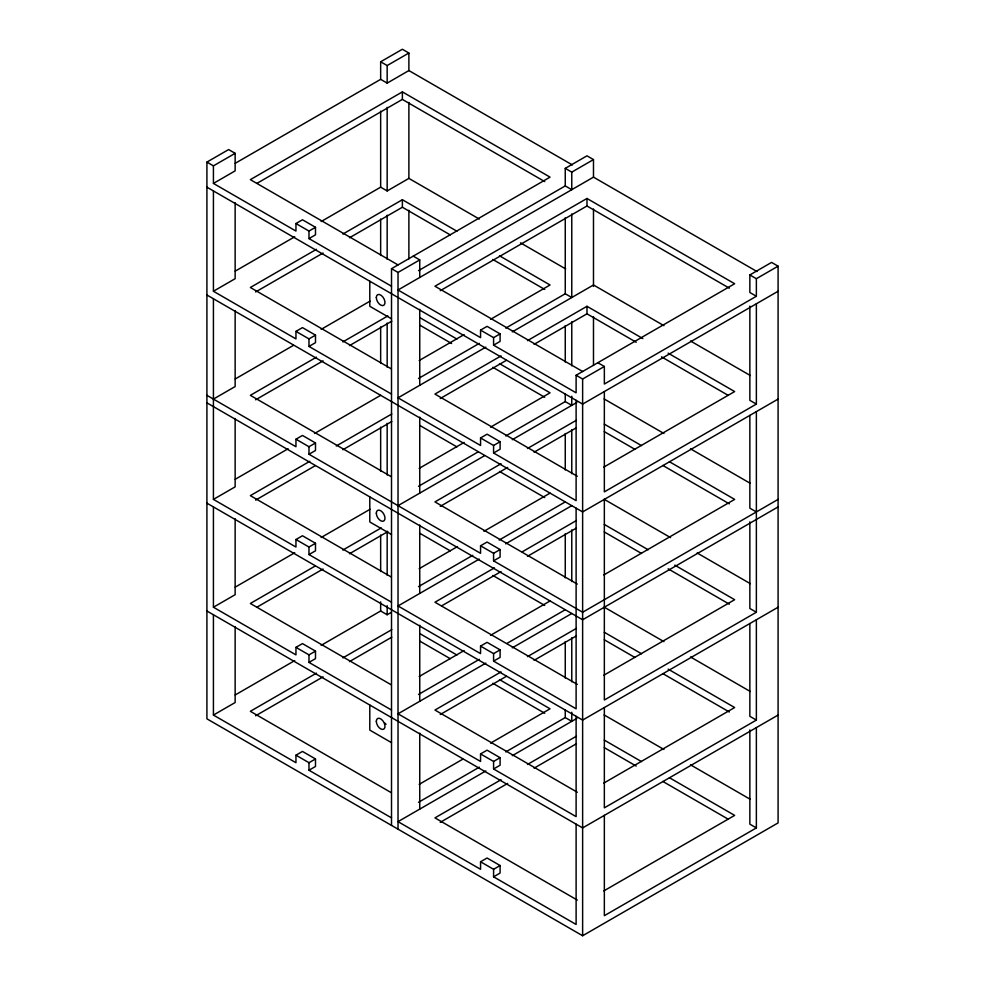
<?xml version="1.0" encoding="UTF-8"?>
<svg xmlns="http://www.w3.org/2000/svg" width="985" height="985" viewBox="0 0 985 985"><rect width="100%" height="100%" fill="white"/><g stroke="black" fill="none" stroke-linecap="round" stroke-linejoin="round"><path stroke-width="1.48" d="M778.088 266.172L756.369 278.706L756.369 296.263L749.856 292.508L749.856 274.95L771.575 262.404L778.088 266.172L778.088 822.906L582.627 935.75L206.912 718.828L206.912 162.094L228.631 149.56L235.144 153.328L235.144 170.873L213.425 183.419L213.425 165.862L235.144 153.328M235.23 163.301L380.653 79.342L380.653 61.784L402.373 49.25L408.886 53.018L408.886 70.563L572.359 164.938M380.653 61.784L387.167 65.552L408.886 53.018M380.653 79.342L387.167 83.109L408.886 70.563M391.513 825.405L391.513 268.683L550.049 177.14L402.373 91.888L250.35 179.652L398.026 264.916M256.95 183.358L402.373 99.411L544.73 181.597M295.956 223.533L302.469 219.778L315.495 227.301L315.495 234.824L308.982 238.592L308.982 231.056L295.956 223.533L295.956 231.069L213.425 183.419M235.23 271.134L294.724 236.794M321.159 221.526L380.653 187.175L387.167 190.942L408.886 178.396L479.326 219.064M308.982 231.056L315.495 227.301M213.425 190.942L213.425 291.252L235.144 278.706L235.144 202.713M316.444 249.328L250.35 287.485L391.377 368.907M342.879 234.061L402.373 199.721L456.917 231.216M255.632 291.954L323.055 253.034M349.49 237.767L402.373 207.244L450.268 234.898M418.514 270.641L565.255 185.919L565.255 168.373L586.974 155.827L593.487 159.595L593.487 177.288M295.956 331.379L302.469 327.611L315.495 335.134L315.495 342.657L308.982 346.425L308.982 338.902L295.956 331.379L295.956 338.902L213.425 291.252M391.513 268.683L398.026 272.439L419.745 259.905L419.745 277.462M565.255 168.373L571.768 172.129L593.487 159.595M235.23 378.966L293.407 345.39M321.159 329.359L370.077 301.114M308.982 338.902L315.495 335.134M213.425 399.085L235.144 386.551L235.144 310.558M756.96 271.528L593.487 177.14L398.026 289.996L480.557 337.646L480.557 330.123L493.583 337.646L493.583 345.169L576.114 392.818L576.114 375.26L734.65 283.729L586.974 198.465L434.951 286.229L582.627 371.493M316.444 357.161L250.35 395.33L391.377 476.752M342.879 341.894L387.831 315.951M440.233 290.698L586.974 205.988L729.331 288.174M255.632 399.799L323.055 360.867M349.49 345.6L391.796 321.184M419.179 360.535L464.12 334.592M490.567 319.325L550.049 284.985L499.493 255.792M480.557 330.123L487.07 326.355L500.097 333.878L500.097 341.401L493.583 345.169M295.956 439.212L302.469 435.444L315.495 442.967L315.495 450.49L308.982 454.257L308.982 446.734L295.956 439.212L295.956 446.734L206.912 395.33M235.23 479.276L288.113 448.754M314.56 433.486L380.653 395.33M418.514 378.474L479.326 343.371M505.773 328.103L565.255 293.764L571.768 297.519L571.768 213.93M213.425 298.775L213.425 499.395L235.144 486.861L235.144 418.465M493.583 337.646L500.097 333.878M308.982 446.734L315.495 442.967M485.839 347.126L398.026 397.829L480.557 445.479L480.557 437.956L487.07 434.188L500.097 441.711L500.097 449.234L493.583 453.002L493.583 445.479L480.557 437.956M512.286 331.871L593.487 284.985L663.927 325.653M309.832 461.288L250.35 495.64L391.377 577.062M336.267 446.02L391.796 413.971M501.045 355.905L434.951 394.074L577.308 476.26M527.48 340.638L586.974 306.298L642.848 338.557M255.632 500.109L315.126 465.757M342.879 449.739L391.796 421.494M440.233 398.543L506.339 360.375M534.092 344.344L586.974 313.821L636.199 342.238M295.956 539.521L302.469 535.754L315.495 543.277L315.495 550.812L308.982 554.567L308.982 547.044L295.956 539.521L295.956 547.044L213.425 499.395M419.179 468.38L464.12 442.425M490.567 427.158L550.049 392.818L499.493 363.625M576.114 375.26L582.627 379.016L604.347 366.482L604.347 384.039L756.369 296.263M235.23 587.122L294.724 552.77M321.159 537.502L370.077 509.27M308.982 547.044L315.495 543.277M418.514 486.307L478.008 451.967M505.773 435.936L565.255 401.597L571.768 405.352L571.768 396.241M213.425 506.918L213.425 607.228L235.144 594.694L235.144 518.701M493.583 445.479L500.097 441.711M398.026 505.662L484.521 455.723M512.286 439.704L576.878 402.409M778.088 291.252L582.627 404.096L206.912 187.175M315.126 566.067L250.35 603.473L391.377 684.895M342.879 550.049L381.22 527.911M501.045 463.738L434.951 501.907L577.308 584.093M527.48 448.483L576.397 420.238M256.95 607.179L323.055 569.022M349.49 553.755L387.831 531.617M440.233 506.376L507.657 467.444M534.092 452.189L576.397 427.761M419.179 568.69L457.52 546.552M483.955 531.284L550.049 493.128M603.78 467.124L734.65 391.562L668.138 353.159M295.956 647.354L302.469 643.599L315.495 651.122L315.495 658.645L308.982 662.4L308.982 654.877L295.956 647.354L295.956 654.877L213.425 607.228M480.557 545.788L487.07 542.033L500.097 549.556L500.097 557.079L493.583 560.834L493.583 553.311L480.557 545.788L480.557 553.311L308.982 454.257M418.514 586.629L472.714 555.331M499.161 540.063L565.255 501.907M235.23 694.954L294.724 660.603M321.159 645.335L380.653 610.995L387.167 614.763L390.996 612.547M308.982 654.877L315.495 651.122M479.227 559.098L398.026 605.972L480.557 653.621L480.557 646.098L487.07 642.343L500.097 649.866L500.097 657.389L493.583 661.144L493.583 653.621L480.557 646.098M505.674 543.831L571.768 505.662M213.425 614.751L213.425 715.073L235.144 702.527L235.144 626.534M493.583 553.311L500.097 549.556M756.369 303.786L756.369 404.096L604.347 491.872L604.347 391.562M778.088 399.085L582.627 511.929L206.912 295.007M494.433 567.865L434.951 602.217L577.308 684.403M522.198 551.846L576.397 520.548M316.444 673.149L250.35 711.305L391.377 792.728M342.879 657.882L391.796 629.637M441.563 605.923L501.045 571.571M527.48 556.316L576.397 528.071M255.632 715.775L323.055 676.855M349.49 661.588L391.796 637.16M419.179 676.523L464.12 650.568M490.567 635.313L550.049 600.961M603.78 574.957L734.65 499.395L669.468 461.756M295.956 755.187L302.469 751.432L315.495 758.955L315.495 766.478L308.982 770.233L308.982 762.71L295.956 755.187L295.956 762.71L213.425 715.073M418.514 694.462L479.326 659.347M507.09 643.328L565.255 609.74M493.583 653.621L500.097 649.866M308.982 762.71L315.495 758.955M485.839 663.114L398.026 713.817L480.557 761.454L480.557 753.931L487.07 750.176L500.097 757.699L500.097 765.222L493.583 768.977L493.583 761.454L480.557 753.931M512.286 647.847L571.768 613.507M778.088 499.395L582.627 612.239L493.583 560.834M778.088 506.918L582.627 619.762L206.912 402.853M501.045 671.893L434.951 710.05L577.308 792.236M527.48 656.626L576.397 628.381M440.233 714.519L506.339 676.363M534.092 660.332L576.397 635.904M603.78 675.267L734.65 599.705L674.787 565.144M419.179 784.355L462.802 759.176M490.567 743.146L550.049 708.794L499.493 679.613M418.514 802.295L479.326 767.18M505.773 751.924L565.255 717.572L571.768 721.34L571.768 712.217M493.583 761.454L500.097 757.699M756.369 411.619L756.369 612.251L604.347 700.015L604.347 499.395M485.839 770.947L398.026 821.65L480.557 869.299L480.557 861.776L487.07 858.009L500.097 865.532L500.097 873.055L493.583 876.822L493.583 869.299L480.557 861.776M512.286 755.68L576.878 718.385M778.088 607.228L582.627 720.084L206.912 503.163M501.045 779.726L434.951 817.882L577.308 900.081M527.48 764.458L576.397 736.214M440.233 822.352L507.657 783.432M534.092 768.165L576.397 743.749M603.78 783.1L734.65 707.538L668.138 669.135M493.583 869.299L500.097 865.532M756.369 619.774L756.369 720.084L604.347 807.848L604.347 707.538M778.088 715.061L582.627 827.917L206.912 610.995M603.78 890.933L734.65 815.383L669.468 777.744M756.369 727.607L756.369 827.917L604.347 915.693L604.347 815.371M749.856 274.95L756.369 278.706M565.255 185.919L571.768 189.686L571.768 172.129M520.523 242.852L565.71 268.942M690.51 340.995L750.311 375.519M756.369 404.096L749.856 400.341L749.856 306.101M492.845 259.474L544.73 289.43M661.477 356.841L728.001 395.244M413.232 256.137L419.745 259.905M597.833 362.714L604.347 366.482M206.912 162.094L213.425 165.862M604.125 398.95L663.927 433.486M690.51 448.828L750.311 483.352M308.982 238.592L391.513 286.229M419.672 317.539L456.917 339.049M604.273 424.116L641.518 445.626M756.369 511.929L749.856 508.174L749.856 415.461M419.672 325.062L451.598 343.494M492.845 367.306L544.73 397.263M604.273 431.639L634.869 449.308M662.807 465.437L729.331 503.852M391.513 318.832L369.794 306.298L369.794 281.217M604.125 499.272L670.576 537.625M697.146 552.979L750.311 583.674M308.982 346.425L391.513 394.074M493.583 453.002L576.114 500.651L576.114 400.341M604.273 524.426L648.179 549.778M756.369 612.251L749.856 608.484L749.856 521.853M419.672 425.372L456.917 446.882M499.493 471.458L544.73 497.573M604.273 531.949L641.518 553.459M668.138 568.825L729.331 604.162M604.125 607.105L663.927 641.629M690.51 656.97L750.311 691.507M604.273 632.259L641.518 653.769M756.369 720.084L749.856 716.317L749.856 623.604M419.672 533.205L450.268 550.874M492.845 575.462L544.73 605.418M604.273 639.782L634.869 657.451M662.807 673.592L729.331 711.995M391.513 534.51L369.794 521.964L369.794 496.883M604.125 714.938L663.927 749.462M690.51 764.816L750.311 799.34M308.982 554.567L391.513 602.217M493.583 661.144L576.114 708.794L576.114 508.174M419.672 633.515L456.917 655.025M604.273 740.104L641.518 761.602M756.369 827.917L749.856 824.149L749.856 729.922M419.672 641.038L450.268 658.706M492.845 683.294L544.73 713.251M604.273 747.627L636.199 766.059M662.807 781.425L728.001 819.064M308.982 662.4L391.513 710.05M493.583 768.977L576.114 816.627L576.114 716.317M391.513 742.653L369.794 730.107L369.794 705.038M308.982 770.233L391.513 817.882M493.583 876.822L576.114 924.459L576.114 824.149M593.487 208.968L593.487 286.426M593.487 316.801L593.487 365.46M586.974 198.465L586.974 205.988M586.974 306.298L586.974 313.821M582.627 379.016L582.627 935.75M571.768 321.763L571.768 365.841M571.768 429.669L571.768 473.748M571.768 529.905L571.768 581.581M571.768 637.738L571.768 681.817M565.255 217.759L565.255 293.764M565.255 325.604L565.255 362.074M565.255 393.988L565.255 401.597M565.255 433.511L565.255 469.993M565.255 533.747L565.255 577.826M565.255 641.58L565.255 678.062M565.255 709.976L565.255 717.572M419.745 309.302L419.745 385.295M419.745 417.135L419.745 493.128M419.745 525.042L419.745 593.438M419.745 625.278L419.745 701.271M419.745 733.111L419.745 809.104M408.886 102.403L408.886 178.396M408.886 210.248L408.886 258.883M402.373 91.888L402.373 99.411M402.373 199.721L402.373 207.244M398.026 272.439L398.026 829.173M387.167 65.552L387.167 83.109M387.167 107.353L387.167 190.942M387.167 215.186L387.167 259.264M387.167 323.092L387.167 367.171M387.167 423.328L387.167 475.004M387.167 531.161L387.167 575.24M387.167 605.64L387.167 614.763M380.653 111.182L380.653 187.175M380.653 219.015L380.653 255.497M380.653 326.934L380.653 363.403M380.653 427.17L380.653 471.249M380.653 535.003L380.653 571.485M380.653 601.872L380.653 610.995M386.046 724.283A6.144 3.546 60 0 1 385 723.175M376.307 721.34A6.144 3.546 60 0 0 382.82 729.442A6.144 3.546 60 0 0 382.82 720.749A6.144 3.546 60 0 0 376.307 721.34M376.307 513.185A6.144 3.546 60 0 0 382.82 521.299A6.144 3.546 60 0 0 382.82 512.606A6.144 3.546 60 0 0 376.307 513.185M376.307 297.519A6.144 3.546 60 0 0 382.82 305.621A6.144 3.546 60 0 0 382.82 296.941A6.144 3.546 60 0 0 376.307 297.519"/></g></svg>
